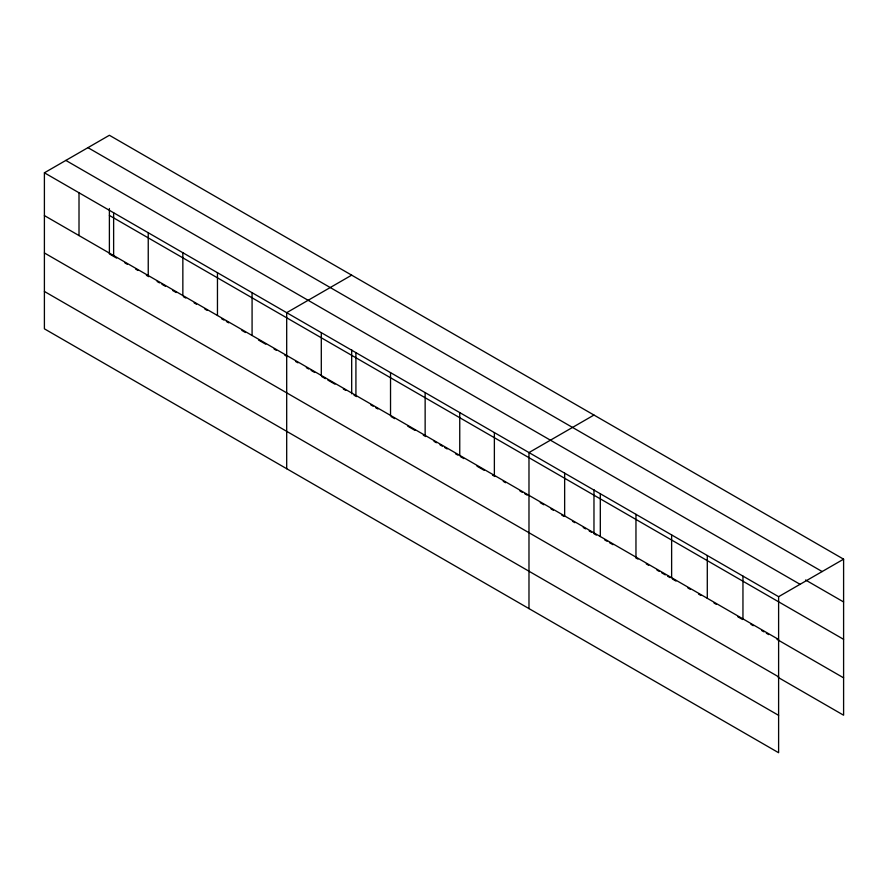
<?xml version="1.0" encoding="UTF-8"?>
<svg xmlns="http://www.w3.org/2000/svg" width="888" height="888" viewBox="0 0 888 888"><rect width="100%" height="100%" fill="white"/><g stroke="black" fill="none" stroke-linecap="round" stroke-linejoin="round"><path stroke-width="1.33" d="M116.55 258.075L109.391 253.935L109.391 208.514M44.4 172.794L778.61 596.692L778.61 752.724L44.4 328.826L44.4 172.794L109.391 135.276L843.6 559.174L843.6 715.206L778.221 677.455M351.681 275.158L286.691 312.676L286.691 468.72M593.972 415.051L528.982 452.569L528.982 608.602M778.61 596.692L843.6 559.174M87.945 147.652L822.155 571.55M805.56 579.997L843.6 601.953M65.845 160.417L800.055 584.304M109.391 215.44L843.6 639.327M44.4 215.584L778.61 639.471M124.897 262.892L127.284 264.28M135.642 269.097L138.029 270.474M146.387 275.302L148.773 276.679M157.132 281.507L159.518 282.884M161.905 284.26L165.479 286.325M172.638 290.465L176.224 292.529M183.383 296.659L185.77 298.046M194.128 302.864L196.514 304.24M204.873 309.068L207.259 310.445M221.578 318.714L223.965 320.091M226.351 321.467L228.738 322.844M241.869 330.425L245.454 332.501M258.575 340.071L265.745 344.211M274.092 349.028L276.479 350.416M284.837 355.233L287.224 356.61M295.582 361.438L297.968 362.815M306.327 367.643L308.713 369.019M311.1 370.396L314.674 372.461M321.833 376.601L325.419 378.665M327.805 380.042L334.965 384.182M343.323 389L345.709 390.376M354.068 395.204L356.454 396.581M370.773 404.85L373.16 406.227M375.546 407.603L377.933 408.98M391.064 416.561L394.649 418.637M407.77 426.207L414.929 430.347M423.287 435.164L425.674 436.552M434.032 441.369L436.419 442.746M440.004 444.821L442.391 446.198M444.777 447.574L447.164 448.951M455.511 453.779L457.897 455.156M460.295 456.532L463.869 458.596M477 466.178L484.16 470.318M492.518 475.136L494.905 476.512M503.252 481.34L505.649 482.717M519.968 490.986L522.355 492.363M524.741 493.739L527.128 495.116M540.259 502.697L543.833 504.773M551.004 508.902L553.391 510.278M561.738 515.107L564.124 516.483M572.483 521.3L574.869 522.688M583.227 527.505L585.614 528.882M589.188 530.957L591.575 532.334M596.348 535.087L593.972 533.71L593.972 489.665M604.661 539.882L607.048 541.258M609.423 542.635L612.986 544.688M635.575 557.731L637.95 559.107M646.275 563.902L648.651 565.279M656.965 570.085L659.351 571.461M661.726 572.827L665.29 574.891M667.665 576.257L670.04 577.633M672.427 579.009L675.99 581.063M687.878 587.923L690.254 589.299M698.579 594.105L700.954 595.482M714.03 603.03L716.405 604.395M737.806 616.749L742.557 619.502M750.882 624.297L753.257 625.674M761.582 630.48L763.958 631.856M766.333 633.222L768.708 634.598M777.033 639.404L843.6 677.833M44.4 252.958L778.61 676.845M44.4 291.453L778.61 715.351M742.956 576.101L742.956 618.892M707.292 555.511L707.292 598.301M671.628 534.92L671.628 577.711M635.963 514.33L635.963 557.12M600.31 493.739L600.31 536.53M564.646 473.149L564.646 515.939M494.372 432.578L494.372 475.369M459.751 412.598L459.751 455.389M425.141 392.618L425.141 435.398M390.531 372.627L390.531 415.418M355.921 352.647L355.921 395.438M351.681 349.783L351.681 393.828M321.301 332.667L321.301 375.446M252.081 292.696L252.081 335.486M217.46 272.716L217.46 315.495M182.85 252.725L182.85 295.515M148.241 232.745L148.241 275.535M113.631 212.765L113.631 255.544M79.01 192.774L79.01 235.564"/></g></svg>
